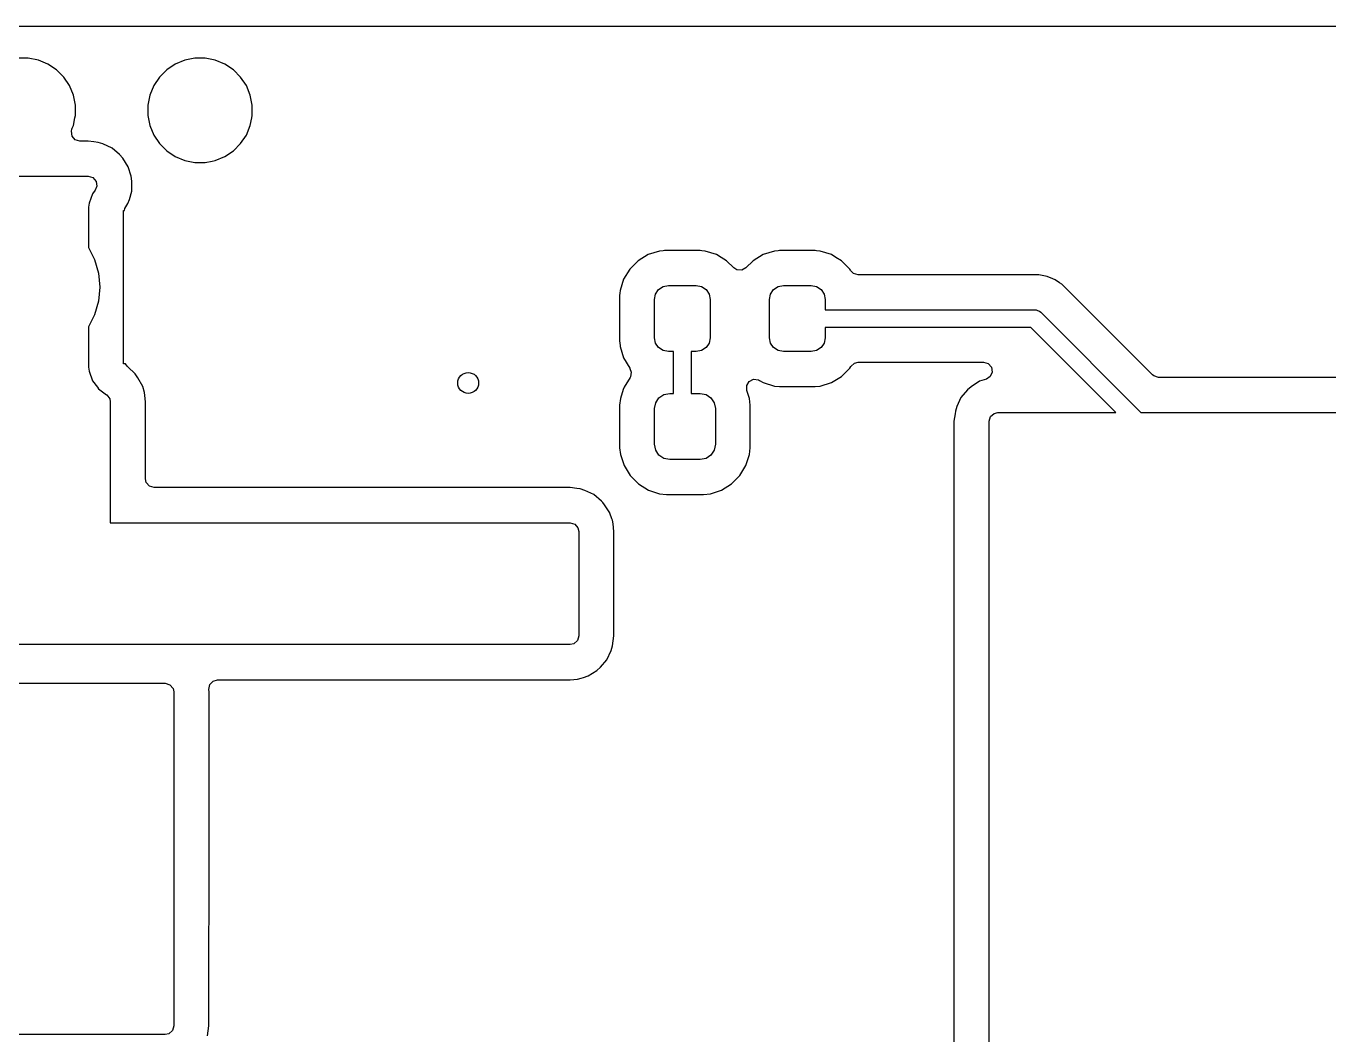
# Model space of a CAD drawing. Extents: x 70 to 224, y -154 to -54.
# Drawn here: x 168.05 to 186.76, y -68.64 to -54.15 of the extents above; entities that cross this region are included whole.
import ezdxf

# ---------------------------------------------------------------- set-up
doc = ezdxf.new("R2010")
doc.units = 0
doc.layers.add('BLACK', color=7, linetype='CONTINUOUS')

msp = doc.modelspace()

# ---------------------------------------------------------------- linework, layer by layer
at = {"layer": 'BLACK', "linetype": 'CONTINUOUS'}
for p, q in [((108.90071, -54.15), (218.89929, -54.15)), ((168.083918, -54.6095), (167.936082, -54.6095)), ((168.08392, -54.6095), (168.083918, -54.6095)), ((168.228907, -54.63834), (168.08392, -54.6095)), ((170.47608, -54.6095), (170.331092, -54.63834)), ((170.476082, -54.6095), (170.47608, -54.6095)), ((170.623918, -54.6095), (170.476082, -54.6095)), ((170.62392, -54.6095), (170.623918, -54.6095)), ((170.768907, -54.63834), (170.62392, -54.6095)), ((168.228917, -54.638343), (168.228907, -54.63834)), ((168.365488, -54.694912), (168.228917, -54.638343)), ((168.365501, -54.694919), (168.365488, -54.694912)), ((168.488415, -54.777048), (168.365501, -54.694919)), ((168.488419, -54.777051), (168.488415, -54.777048)), ((168.592948, -54.88158), (168.488419, -54.777051)), ((170.07158, -54.777051), (169.967051, -54.88158)), ((170.071584, -54.777048), (170.07158, -54.777051)), ((170.194498, -54.694919), (170.071584, -54.777048)), ((170.194511, -54.694912), (170.194498, -54.694919)), ((170.331082, -54.638343), (170.194511, -54.694912)), ((170.331092, -54.63834), (170.331082, -54.638343)), ((170.768917, -54.638343), (170.768907, -54.63834)), ((170.905488, -54.694912), (170.768917, -54.638343)), ((170.905501, -54.694919), (170.905488, -54.694912)), ((171.028415, -54.777048), (170.905501, -54.694919)), ((171.028419, -54.777051), (171.028415, -54.777048)), ((171.132948, -54.88158), (171.028419, -54.777051)), ((168.592951, -54.881584), (168.592948, -54.88158)), ((168.67508, -55.004498), (168.592951, -54.881584)), ((169.967048, -54.881584), (169.884919, -55.004498)), ((169.967051, -54.88158), (169.967048, -54.881584)), ((171.132951, -54.881584), (171.132948, -54.88158)), ((171.21508, -55.004498), (171.132951, -54.881584)), ((168.675087, -55.004511), (168.67508, -55.004498)), ((168.731656, -55.141082), (168.675087, -55.004511)), ((168.731658, -55.141087), (168.731656, -55.141082)), ((168.731658, -55.141091), (168.731658, -55.141087)), ((168.731659, -55.141092), (168.731658, -55.141091)), ((168.7605, -55.286079), (168.731659, -55.141092)), ((169.82834, -55.141092), (169.7995, -55.286079)), ((169.828343, -55.141082), (169.82834, -55.141092)), ((169.884912, -55.004511), (169.828343, -55.141082)), ((169.884919, -55.004498), (169.884912, -55.004511)), ((171.215087, -55.004511), (171.21508, -55.004498)), ((171.271656, -55.141082), (171.215087, -55.004511)), ((171.271658, -55.141087), (171.271656, -55.141082)), ((171.271658, -55.141091), (171.271658, -55.141087)), ((171.271659, -55.141092), (171.271658, -55.141091)), ((171.3005, -55.286079), (171.271659, -55.141092)), ((168.7605, -55.43392), (168.7605, -55.286079)), ((169.7995, -55.286079), (169.7995, -55.286082)), ((169.7995, -55.286082), (169.7995, -55.433918)), ((171.3005, -55.43392), (171.3005, -55.286079)), ((168.731658, -55.578913), (168.754182, -55.465681)), ((168.754182, -55.465681), (168.7605, -55.43392)), ((169.7995, -55.43392), (169.799499, -55.43392)), ((169.799499, -55.43392), (169.82834, -55.578907)), ((169.7995, -55.433918), (169.7995, -55.43392)), ((171.271658, -55.578913), (171.294182, -55.465681)), ((171.294182, -55.465681), (171.3005, -55.43392)), ((168.702165, -55.66018), (168.710342, -55.630374)), ((168.712109, -55.729338), (168.702165, -55.66018)), ((168.710342, -55.630374), (168.715625, -55.617619)), ((168.757864, -55.782142), (168.712109, -55.729338)), ((168.715625, -55.617619), (168.731658, -55.578913)), ((169.82834, -55.578907), (169.828343, -55.578917)), ((169.828343, -55.578917), (169.884912, -55.715488)), ((169.884912, -55.715488), (169.884919, -55.715501)), ((169.884919, -55.715501), (169.967048, -55.838415)), ((171.132951, -55.838416), (171.215084, -55.715495)), ((171.215084, -55.715495), (171.271658, -55.578913)), ((168.824903, -55.801827), (168.757864, -55.782142)), ((168.945886, -55.801827), (168.824903, -55.801827)), ((168.945888, -55.801827), (168.945886, -55.801827)), ((169.026235, -55.813379), (168.945888, -55.801827)), ((169.088305, -55.822303), (169.026235, -55.813379)), ((169.08831, -55.822304), (169.088305, -55.822303)), ((169.155347, -55.841989), (169.088308, -55.822304)), ((169.088308, -55.822304), (169.08831, -55.822304)), ((169.155348, -55.841989), (169.155347, -55.841989)), ((169.155353, -55.841991), (169.155348, -55.841989)), ((169.286219, -55.901757), (169.155353, -55.841991)), ((169.286221, -55.901758), (169.286219, -55.901757)), ((169.286224, -55.90176), (169.286221, -55.901758)), ((169.394958, -55.99598), (169.286224, -55.90176)), ((169.967048, -55.838415), (169.967051, -55.838419)), ((169.967051, -55.838419), (170.07158, -55.942948)), ((171.028416, -55.942951), (171.132951, -55.838416)), ((169.39496, -55.995983), (169.394958, -55.99598)), ((169.394964, -55.995986), (169.39496, -55.995983)), ((169.440708, -56.048778), (169.394964, -55.995986)), ((169.440713, -56.048784), (169.440708, -56.048778)), ((169.518501, -56.169823), (169.440713, -56.048784)), ((170.07158, -55.942948), (170.071584, -55.942951)), ((170.071584, -55.942951), (170.194498, -56.02508)), ((170.194498, -56.02508), (170.194511, -56.025087)), ((170.194511, -56.025087), (170.331082, -56.081656)), ((170.331082, -56.081656), (170.331087, -56.081658)), ((170.331087, -56.081658), (170.331091, -56.081658)), ((170.331091, -56.081658), (170.331092, -56.081659)), ((170.331092, -56.081659), (170.476079, -56.1105)), ((170.476079, -56.1105), (170.476082, -56.1105)), ((170.476082, -56.1105), (170.62392, -56.1105)), ((170.62392, -56.1105), (170.721994, -56.090991)), ((170.721994, -56.090991), (170.768913, -56.081658)), ((170.768913, -56.081658), (170.905495, -56.025084)), ((170.905495, -56.025084), (171.028416, -55.942951)), ((169.559036, -56.307872), (169.518501, -56.169823)), ((166.135823, -56.307327), (168.945888, -56.307327)), ((168.945888, -56.307327), (169.012927, -56.327012)), ((169.012927, -56.327012), (169.058682, -56.379816)), ((169.068626, -56.448974), (169.045154, -56.505639)), ((169.058682, -56.379816), (169.068626, -56.448974)), ((169.56898, -56.37703), (169.559036, -56.307872)), ((169.568981, -56.52091), (169.56898, -56.37703)), ((169.006202, -56.557671), (168.955908, -56.692517)), ((169.006204, -56.557668), (169.006202, -56.557671)), ((169.045154, -56.505639), (169.006204, -56.557668)), ((169.512173, -56.69909), (169.535645, -56.642425)), ((169.535645, -56.642425), (169.568981, -56.52091)), ((168.949501, -56.752116), (168.9495, -56.752135)), ((168.9495, -56.752135), (168.9495, -57.329482)), ((168.955908, -56.692517), (168.949501, -56.752116)), ((169.45, -59), (169.45, -56.8)), ((169.45, -56.8), (169.463557, -56.8)), ((169.463557, -56.8), (169.471247, -56.770957)), ((169.471247, -56.770957), (169.512173, -56.69909)), ((168.9495, -57.329482), (169.035719, -57.502634)), ((177.147807, -57.380913), (176.985393, -57.431522)), ((177.199145, -57.376248), (177.147807, -57.380913)), ((177.218384, -57.3745), (177.199145, -57.376248)), ((177.731616, -57.3745), (177.218384, -57.3745)), ((177.752778, -57.376423), (177.731616, -57.3745)), ((177.802192, -57.380913), (177.752778, -57.376423)), ((177.802194, -57.380913), (177.802192, -57.380913)), ((177.802196, -57.380914), (177.802194, -57.380913)), ((177.964606, -57.431522), (177.802196, -57.380914)), ((178.797807, -57.380913), (178.635393, -57.431522)), ((178.849145, -57.376248), (178.797807, -57.380913)), ((178.868384, -57.3745), (178.849145, -57.376248)), ((179.381616, -57.3745), (178.868384, -57.3745)), ((179.402778, -57.376423), (179.381616, -57.3745)), ((179.452192, -57.380913), (179.402778, -57.376423)), ((179.452194, -57.380913), (179.452192, -57.380913)), ((179.452196, -57.380914), (179.452194, -57.380913)), ((179.614606, -57.431522), (179.452196, -57.380914)), ((169.035719, -57.502634), (169.09127, -57.697876)), ((176.839811, -57.51953), (176.71953, -57.639811)), ((176.985393, -57.431522), (176.839811, -57.51953)), ((178.030573, -57.471401), (177.964606, -57.431522)), ((178.110188, -57.51953), (178.030573, -57.471401)), ((178.212319, -57.621661), (178.110188, -57.51953)), ((178.48981, -57.519531), (178.387681, -57.621661)), ((178.489811, -57.51953), (178.48981, -57.519531)), ((178.635393, -57.431522), (178.489811, -57.51953)), ((179.680573, -57.471401), (179.614606, -57.431522)), ((179.760188, -57.51953), (179.680573, -57.471401)), ((179.880468, -57.63981), (179.760188, -57.51953)), ((169.09127, -57.697876), (169.11, -57.9)), ((176.631522, -57.785393), (176.580913, -57.947807)), ((176.71953, -57.639811), (176.631522, -57.785393)), ((178.256666, -57.650162), (178.212319, -57.621661)), ((178.326358, -57.655146), (178.256666, -57.650162)), ((178.387681, -57.621661), (178.326358, -57.655146)), ((179.880471, -57.639814), (179.880468, -57.63981)), ((179.880472, -57.639815), (179.880471, -57.639814)), ((179.88974, -57.655146), (179.880472, -57.639815)), ((179.894277, -57.662651), (179.88974, -57.655146)), ((179.933354, -57.702815), (179.894277, -57.662651)), ((180.000393, -57.7225), (179.933354, -57.702815)), ((182.591803, -57.7225), (180.000393, -57.7225)), ((182.591807, -57.7225), (182.591803, -57.7225)), ((182.713027, -57.746612), (182.591807, -57.7225)), ((182.713035, -57.746614), (182.713027, -57.746612)), ((182.793785, -57.780062), (182.713035, -57.746614)), ((182.827229, -57.793915), (182.793785, -57.780062)), ((182.82723, -57.793915), (182.827229, -57.793915)), ((182.827233, -57.793917), (182.82723, -57.793915)), ((182.890718, -57.836336), (182.827233, -57.793917)), ((169.11, -57.9), (169.09127, -58.102124)), ((176.577323, -57.987315), (176.5745, -58.018384)), ((176.580913, -57.947807), (176.577323, -57.987315)), ((177.090224, -57.998463), (177.133579, -57.933579)), ((177.133579, -57.933579), (177.198463, -57.890224)), ((177.198463, -57.890224), (177.275, -57.875)), ((177.275, -57.875), (177.675, -57.875)), ((177.675, -57.875), (177.751537, -57.890224)), ((177.751537, -57.890224), (177.816421, -57.933579)), ((177.816421, -57.933579), (177.859776, -57.998463)), ((178.740224, -57.998463), (178.783579, -57.933579)), ((178.783579, -57.933579), (178.848463, -57.890224)), ((178.848463, -57.890224), (178.925, -57.875)), ((178.925, -57.875), (179.325, -57.875)), ((179.325, -57.875), (179.401537, -57.890224)), ((179.401537, -57.890224), (179.466421, -57.933579)), ((179.466421, -57.933579), (179.509776, -57.998463)), ((182.922463, -57.857547), (182.890718, -57.836336)), ((182.93, -57.862582), (182.922463, -57.857546)), ((182.922463, -57.857546), (182.922463, -57.857547)), ((182.930008, -57.862589), (182.93, -57.862582)), ((184.217419, -59.15), (182.930008, -57.862589)), ((169.09127, -58.102124), (169.035719, -58.297366)), ((176.5745, -58.018384), (176.5745, -58.681616)), ((177.075, -58.075), (177.090224, -57.998463)), ((177.075, -58.625), (177.075, -58.075)), ((177.859776, -57.998463), (177.875, -58.075)), ((177.875, -58.075), (177.875, -58.625)), ((178.725, -58.075), (178.740224, -57.998463)), ((178.725, -58.625), (178.725, -58.075)), ((179.509776, -57.998463), (179.525, -58.075)), ((179.525, -58.075), (179.525, -58.223)), ((169.035719, -58.297366), (168.9495, -58.470517)), ((179.525, -58.223), (182.53, -58.223)), ((182.53, -58.223), (182.554776, -58.22544)), ((182.554776, -58.22544), (182.554777, -58.22544)), ((182.554777, -58.22544), (182.57374, -58.233295)), ((182.57374, -58.233295), (182.600557, -58.244403)), ((182.600557, -58.244403), (182.600558, -58.244404)), ((182.600558, -58.244404), (182.619803, -58.260197)), ((182.619803, -58.260197), (184.059606, -59.7)), ((168.9495, -58.470517), (168.9495, -59.04787)), ((182.477394, -58.477), (179.525, -58.477)), ((179.525, -58.477), (179.525, -58.625)), ((183.700394, -59.7), (182.477394, -58.477)), ((176.5745, -58.681616), (176.575018, -58.687313)), ((176.575018, -58.687313), (176.580913, -58.752192)), ((177.090224, -58.701537), (177.075, -58.625)), ((177.133579, -58.766421), (177.090224, -58.701537)), ((177.859776, -58.701537), (177.816421, -58.766421)), ((177.875, -58.625), (177.859776, -58.701537)), ((178.740224, -58.701537), (178.725, -58.625)), ((178.783579, -58.766421), (178.740224, -58.701537)), ((179.509776, -58.701537), (179.466421, -58.766421)), ((179.525, -58.625), (179.509776, -58.701537)), ((176.580913, -58.752192), (176.580913, -58.752194)), ((176.580913, -58.752194), (176.580914, -58.752196)), ((176.580914, -58.752196), (176.631522, -58.914606)), ((176.631522, -58.914606), (176.719528, -59.060185)), ((177.198463, -58.809776), (177.133579, -58.766421)), ((177.275, -58.825), (177.198463, -58.809776)), ((177.348, -58.825), (177.275, -58.825)), ((177.348, -59.425), (177.348, -58.825)), ((177.675, -58.825), (177.602, -58.825)), ((177.602, -58.825), (177.602, -59.425)), ((177.751537, -58.809776), (177.675, -58.825)), ((177.816421, -58.766421), (177.751537, -58.809776)), ((178.848463, -58.809776), (178.783579, -58.766421)), ((178.925, -58.825), (178.848463, -58.809776)), ((179.325, -58.825), (178.925, -58.825)), ((179.401537, -58.809776), (179.325, -58.825)), ((179.466421, -58.766421), (179.401537, -58.809776)), ((168.9495, -59.04787), (168.949501, -59.047876)), ((168.949501, -59.047876), (168.955908, -59.107483)), ((168.955908, -59.107483), (169.006202, -59.242328)), ((169.478719, -59), (169.45, -59)), ((169.504684, -59.03469), (169.478719, -59)), ((169.508488, -59.037538), (169.504684, -59.03469)), ((169.508542, -59.037577), (169.508488, -59.037538)), ((169.515076, -59.042469), (169.508542, -59.037577)), ((169.515079, -59.042472), (169.515076, -59.042469)), ((169.515086, -59.042477), (169.515079, -59.042472)), ((169.61681, -59.144206), (169.515086, -59.042477)), ((176.719528, -59.060185), (176.719529, -59.060186)), ((176.719529, -59.060186), (176.723409, -59.066604)), ((176.723409, -59.066604), (176.720977, -59.068073)), ((176.720977, -59.068073), (176.741939, -59.120704)), ((179.760185, -59.180472), (179.880472, -59.060185)), ((179.880472, -59.060185), (179.894277, -59.037349)), ((179.894277, -59.037349), (179.945805, -58.990162)), ((179.945805, -58.990162), (180.000393, -58.9775)), ((180.000393, -58.9775), (181.800179, -58.9775)), ((181.800179, -58.9775), (181.867218, -58.997185)), ((181.867218, -58.997185), (181.912973, -59.049989)), ((181.912973, -59.049989), (181.922917, -59.119147)), ((169.006202, -59.242328), (169.006206, -59.242335)), ((169.006206, -59.242335), (169.075358, -59.334709)), ((169.616814, -59.144212), (169.61681, -59.144206)), ((169.616818, -59.144216), (169.616814, -59.144212)), ((169.658678, -59.200135), (169.616818, -59.144216)), ((169.65868, -59.200138), (169.658678, -59.200135)), ((169.658681, -59.20014), (169.65868, -59.200138)), ((169.727634, -59.326421), (169.658681, -59.20014)), ((176.724018, -59.197366), (176.637452, -59.33771)), ((176.728592, -59.189287), (176.724018, -59.197366)), ((176.741939, -59.120704), (176.728592, -59.189287)), ((178.400061, -59.312894), (178.435793, -59.252852)), ((178.435793, -59.252852), (178.498313, -59.221659)), ((178.498313, -59.221659), (178.567773, -59.22922)), ((178.567773, -59.22922), (178.584314, -59.237599)), ((178.584314, -59.237599), (178.635394, -59.268478)), ((178.635394, -59.268478), (178.797804, -59.319086)), ((179.452196, -59.319086), (179.614606, -59.268478)), ((179.614606, -59.268478), (179.760185, -59.180472)), ((181.742496, -59.251386), (181.621462, -59.329171)), ((181.742502, -59.251384), (181.742496, -59.251386)), ((181.839338, -59.219154), (181.742502, -59.251384)), ((181.893892, -59.182703), (181.839338, -59.219154)), ((181.922917, -59.119147), (181.893892, -59.182703)), ((184.2256, -59.158181), (184.217419, -59.15)), ((184.246242, -59.174815), (184.2256, -59.158181)), ((184.313281, -59.1945), (184.246242, -59.174815)), ((193.255998, -59.1945), (184.313281, -59.1945)), ((169.075358, -59.334709), (169.092454, -59.357546)), ((169.092454, -59.357546), (169.207669, -59.443796)), ((169.207669, -59.443796), (169.20767, -59.443796)), ((169.20767, -59.443796), (169.212134, -59.447138)), ((169.212134, -59.447138), (169.254005, -59.503072)), ((169.727634, -59.326423), (169.727634, -59.326421)), ((169.727635, -59.326424), (169.727634, -59.326423)), ((169.751474, -59.413323), (169.727635, -59.326424)), ((169.759292, -59.45666), (169.751474, -59.413323)), ((169.759292, -59.456662), (169.759292, -59.45666)), ((169.767323, -59.5464), (169.759292, -59.456662)), ((176.62699, -59.369281), (176.584564, -59.497315)), ((176.63745, -59.337715), (176.62699, -59.369281)), ((176.637452, -59.33771), (176.63745, -59.337715)), ((177.13907, -59.48907), (177.210038, -59.441651)), ((177.210038, -59.441651), (177.29375, -59.425)), ((177.29375, -59.425), (177.348, -59.425)), ((177.602, -59.425), (177.73125, -59.425)), ((177.73125, -59.425), (177.814962, -59.441651)), ((177.814962, -59.441651), (177.88593, -59.48907)), ((178.402462, -59.38272), (178.400061, -59.312894)), ((178.440436, -59.497315), (178.402462, -59.38272)), ((178.797804, -59.319086), (178.868384, -59.3255)), ((178.868384, -59.3255), (178.868387, -59.3255)), ((178.868387, -59.3255), (179.381613, -59.3255)), ((179.381613, -59.3255), (179.381616, -59.3255)), ((179.381616, -59.3255), (179.452196, -59.319086)), ((181.47443, -59.483668), (181.414664, -59.614534)), ((181.474433, -59.483664), (181.47443, -59.483668)), ((181.568659, -59.374923), (181.474433, -59.483664)), ((181.621451, -59.329179), (181.568659, -59.374923)), ((181.621462, -59.329171), (181.621451, -59.329179)), ((169.254005, -59.503072), (169.261823, -59.546405)), ((169.261823, -59.546405), (169.261823, -61.282327)), ((169.767323, -60.652827), (169.767323, -59.5464)), ((176.584563, -59.497316), (176.5745, -59.595818)), ((176.5745, -59.595818), (176.5745, -60.204181)), ((176.584564, -59.497316), (176.584563, -59.497316)), ((176.584564, -59.497315), (176.584564, -59.497316)), ((177.075, -59.64375), (177.091651, -59.560038)), ((177.075, -60.15625), (177.075, -59.64375)), ((177.091651, -59.560038), (177.13907, -59.48907)), ((177.88593, -59.48907), (177.933349, -59.560038)), ((177.933349, -59.560038), (177.95, -59.64375)), ((177.95, -59.64375), (177.95, -60.15625)), ((178.4505, -59.595826), (178.440436, -59.497315)), ((178.4505, -60.204174), (178.4505, -59.595826)), ((181.414664, -59.614534), (181.394976, -59.681582)), ((181.374502, -59.82399), (181.3745, -59.824001)), ((181.3745, -59.824001), (181.3745, -69.8705)), ((181.389949, -59.716549), (181.374502, -59.82399)), ((181.394976, -59.681582), (181.389949, -59.716549)), ((181.88, -59.824), (181.899685, -59.756961)), ((181.88, -70.5), (181.88, -59.824)), ((181.899685, -59.756961), (181.952489, -59.711206)), ((181.952489, -59.711206), (182.004, -59.7)), ((182.004, -59.7), (183.700394, -59.7)), ((184.059606, -59.7), (193.256, -59.7)), ((176.5745, -60.204181), (176.584563, -60.302683)), ((177.091651, -60.239962), (177.075, -60.15625)), ((177.95, -60.15625), (177.933349, -60.239962)), ((178.440436, -60.302685), (178.4505, -60.204174)), ((176.584563, -60.302683), (176.63745, -60.462284)), ((177.13907, -60.31093), (177.091651, -60.239962)), ((177.210038, -60.358349), (177.13907, -60.31093)), ((177.29375, -60.375), (177.210038, -60.358349)), ((177.73125, -60.375), (177.29375, -60.375)), ((177.814962, -60.358349), (177.73125, -60.375)), ((177.88593, -60.31093), (177.814962, -60.358349)), ((177.933349, -60.239962), (177.88593, -60.31093)), ((178.387549, -60.462287), (178.440436, -60.302685)), ((176.63745, -60.462284), (176.637455, -60.462295)), ((176.637455, -60.462295), (176.725716, -60.605387)), ((176.725716, -60.605387), (176.725719, -60.605391)), ((176.725719, -60.605391), (176.844608, -60.72428)), ((178.180391, -60.724281), (178.299281, -60.605391)), ((178.299281, -60.605391), (178.387549, -60.462287)), ((169.778529, -60.704338), (169.767323, -60.652827)), ((169.824284, -60.757142), (169.778529, -60.704338)), ((169.891323, -60.776827), (169.824284, -60.757142)), ((175.862821, -60.776827), (169.891323, -60.776827)), ((175.862823, -60.776827), (175.862821, -60.776827)), ((175.957767, -60.790477), (175.862823, -60.776827)), ((176.00524, -60.797303), (175.957767, -60.790477)), ((176.844608, -60.72428), (176.844612, -60.724283)), ((176.844612, -60.724283), (176.987704, -60.812544)), ((178.037287, -60.812549), (178.180391, -60.724281)), ((176.005245, -60.797304), (176.00524, -60.797303)), ((176.072282, -60.816989), (176.005243, -60.797304)), ((176.005243, -60.797304), (176.005245, -60.797304)), ((176.072283, -60.816989), (176.072282, -60.816989)), ((176.072288, -60.816991), (176.072283, -60.816989)), ((176.203154, -60.876757), (176.072288, -60.816991)), ((176.203156, -60.876758), (176.203154, -60.876757)), ((176.203159, -60.87676), (176.203156, -60.876758)), ((176.311893, -60.97098), (176.203159, -60.87676)), ((176.311895, -60.970983), (176.311893, -60.97098)), ((176.311899, -60.970986), (176.311895, -60.970983)), ((176.330731, -60.99272), (176.311899, -60.970986)), ((176.987704, -60.812544), (176.987707, -60.812545)), ((176.987707, -60.812545), (176.987713, -60.812549)), ((176.987713, -60.812549), (177.147315, -60.865436)), ((177.147315, -60.865436), (177.245826, -60.8755)), ((177.245826, -60.8755), (177.245831, -60.8755)), ((177.245831, -60.8755), (177.779169, -60.8755)), ((177.779169, -60.8755), (177.779174, -60.8755)), ((177.779174, -60.8755), (177.877685, -60.865436)), ((177.877685, -60.865436), (178.037287, -60.812549)), ((176.357648, -61.023784), (176.330731, -60.99272)), ((176.432658, -61.1405), (176.357648, -61.023784)), ((176.435436, -61.144823), (176.432658, -61.1405)), ((176.435439, -61.144829), (176.435436, -61.144823)), ((176.462359, -61.225713), (176.435439, -61.144829)), ((169.261823, -61.282327), (175.862823, -61.282327)), ((175.862823, -61.282327), (175.929862, -61.302012)), ((175.929862, -61.302012), (175.975617, -61.354816)), ((175.975617, -61.354816), (175.986823, -61.406327)), ((176.469564, -61.24736), (176.462359, -61.225713)), ((176.48077, -61.298871), (176.469564, -61.24736)), ((176.492323, -61.406327), (176.48077, -61.298871)), ((175.986823, -61.406327), (175.986823, -62.908327)), ((176.492323, -62.908327), (176.492323, -61.406327)), ((175.862823, -63.032327), (166.157723, -63.032327)), ((175.914334, -63.021121), (175.862823, -63.032327)), ((175.967138, -62.975366), (175.914334, -63.021121)), ((175.986823, -62.908327), (175.967138, -62.975366)), ((176.471847, -63.050743), (176.492323, -62.908327)), ((176.39239, -63.248663), (176.452161, -63.117786)), ((176.452161, -63.117786), (176.471846, -63.050747)), ((176.471846, -63.050747), (176.471847, -63.050743)), ((176.124327, -63.48094), (176.245366, -63.403152)), ((176.245366, -63.403152), (176.29817, -63.357397)), ((176.29817, -63.357397), (176.39239, -63.248663)), ((165.287951, -63.583459), (170.050939, -63.587761)), ((170.050939, -63.587761), (170.117961, -63.607506)), ((170.688813, -63.606255), (170.736454, -63.555147)), ((170.736454, -63.555147), (170.799663, -63.537827)), ((170.799663, -63.537827), (175.862813, -63.537827)), ((175.862813, -63.537827), (175.862823, -63.537827)), ((175.862823, -63.537827), (175.970279, -63.526274)), ((175.970279, -63.526274), (176.02179, -63.515068)), ((176.02179, -63.515068), (176.05602, -63.503674)), ((176.05602, -63.503674), (176.12432, -63.480943)), ((176.12432, -63.480943), (176.124324, -63.48094)), ((176.124324, -63.48094), (176.124327, -63.48094)), ((170.117961, -63.607506), (170.163668, -63.660351)), ((170.163668, -63.660351), (170.174827, -63.711821)), ((170.174827, -63.711821), (170.172501, -68.508387)), ((170.676365, -63.675006), (170.688813, -63.606255)), ((170.680327, -63.712066), (170.676365, -63.675006)), ((170.679399, -65.624872), (170.680327, -63.712073)), ((170.680326, -63.712072), (170.680327, -63.712066)), ((170.680327, -63.712073), (170.680326, -63.712072)), ((170.678001, -68.508632), (170.679399, -65.624872)), ((170.048501, -68.632327), (157.445107, -68.632327)), ((170.099958, -68.621146), (170.048501, -68.632327)), ((170.152784, -68.575417), (170.099958, -68.621146)), ((170.172501, -68.508387), (170.152784, -68.575417)), ((170.657456, -68.651037), (170.678001, -68.508632))]:
    msp.add_line(p, q, dxfattribs=at)
at = {"layer": 'BLACK'}
msp.add_circle((174.4, -59.275), 0.15, dxfattribs=at)

doc.saveas('drawing.dxf')
